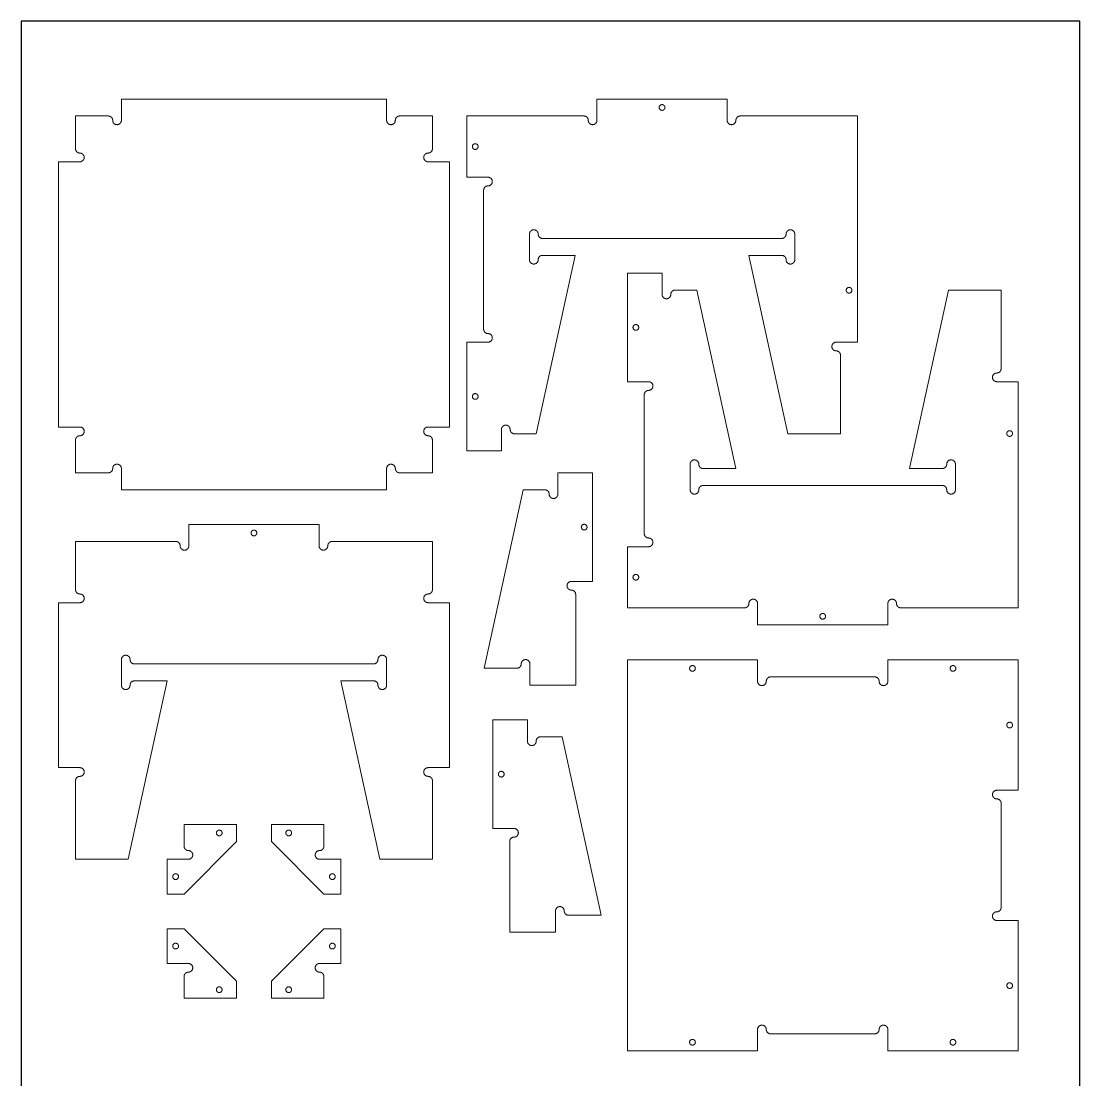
# Model space of a CAD drawing. Header units: millimetres. Extents: x 0 to 1219, y 0 to 2438.
# Drawn here: x 0 to 1219, y 1219 to 2438 of the extents above; entities that cross this region are included whole.
import ezdxf

# ---------------------------------------------------------------- set-up
doc = ezdxf.new("R2010")
doc.units = ezdxf.units.MM
doc.header["$MEASUREMENT"] = 0
for name, color, linetype in [('Dowel Holes', 3, 'Continuous'), ('Material Border', 250, 'Continuous'), ('Outside Cut', 1, 'Continuous')]:
    doc.layers.add(name, color=color, linetype=linetype)

msp = doc.modelspace()

# ---------------------------------------------------------------- linework, layer by layer
at = {"layer": 'Dowel Holes', "linetype": 'Continuous', "lineweight": 0}
for points in [[(738.1, 2335.7), (734.8, 2335.7), (734.8, 2339), (734.8, 2342.3), (738.1, 2342.3), (741.4, 2342.3), (741.4, 2339), (741.4, 2335.7), (738.1, 2335.7)], [(522.9, 2290.7), (519.6, 2290.7), (519.6, 2294), (519.6, 2297.3), (522.9, 2297.3), (526.2, 2297.3), (526.2, 2294), (526.2, 2290.7), (522.9, 2290.7)], [(953.4, 2125.2), (950.1, 2125.2), (950.1, 2128.5), (950.1, 2131.8), (953.4, 2131.8), (956.7, 2131.8), (956.7, 2128.5), (956.7, 2125.2), (953.4, 2125.2)], [(707.9, 2082.4), (704.6, 2082.4), (704.6, 2085.7), (704.6, 2089), (707.9, 2089), (711.2, 2089), (711.2, 2085.7), (711.2, 2082.4), (707.9, 2082.4)], [(522.9, 2002.9), (519.6, 2002.9), (519.6, 2006.2), (519.6, 2009.5), (522.9, 2009.5), (526.2, 2009.5), (526.2, 2006.2), (526.2, 2002.9), (522.9, 2002.9)], [(1138.4, 1960.2), (1135.1, 1960.2), (1135.1, 1963.5), (1135.1, 1966.8), (1138.4, 1966.8), (1141.7, 1966.8), (1141.7, 1963.5), (1141.7, 1960.2), (1138.4, 1960.2)], [(651.7, 1855.7), (651.7, 1852.4), (648.4, 1852.4), (645.1, 1852.4), (645.1, 1855.7), (645.1, 1859), (648.4, 1859), (651.7, 1859), (651.7, 1855.7)], [(264.8, 1849), (264.8, 1845.7), (268.1, 1845.7), (271.4, 1845.7), (271.4, 1849), (271.4, 1852.3), (268.1, 1852.3), (264.8, 1852.3), (264.8, 1849)], [(707.9, 1794.7), (704.6, 1794.7), (704.6, 1798), (704.6, 1801.3), (707.9, 1801.3), (711.2, 1801.3), (711.2, 1798), (711.2, 1794.7), (707.9, 1794.7)], [(923.1, 1749.7), (919.8, 1749.7), (919.8, 1753), (919.8, 1756.3), (923.1, 1756.3), (926.4, 1756.3), (926.4, 1753), (926.4, 1749.7), (923.1, 1749.7)], [(773.1, 1689.7), (776.4, 1689.7), (776.4, 1693), (776.4, 1696.3), (773.1, 1696.3), (769.8, 1696.3), (769.8, 1693), (769.8, 1689.7), (773.1, 1689.7)], [(1073.1, 1689.7), (1076.4, 1689.7), (1076.4, 1693), (1076.4, 1696.3), (1073.1, 1696.3), (1069.8, 1696.3), (1069.8, 1693), (1069.8, 1689.7), (1073.1, 1689.7)], [(1138.4, 1624.4), (1141.7, 1624.4), (1141.7, 1627.7), (1141.7, 1631), (1138.4, 1631), (1135.1, 1631), (1135.1, 1627.7), (1135.1, 1624.4), (1138.4, 1624.4)], [(556.2, 1571.2), (556.2, 1567.9), (552.9, 1567.9), (549.6, 1567.9), (549.6, 1571.2), (549.6, 1574.5), (552.9, 1574.5), (556.2, 1574.5), (556.2, 1571.2)], [(228.1, 1500.2), (231.4, 1500.2), (231.4, 1503.5), (231.4, 1506.8), (228.1, 1506.8), (224.8, 1506.8), (224.8, 1503.5), (224.8, 1500.2), (228.1, 1500.2)], [(304.8, 1503.5), (304.8, 1500.2), (308.1, 1500.2), (311.4, 1500.2), (311.4, 1503.5), (311.4, 1506.8), (308.1, 1506.8), (304.8, 1506.8), (304.8, 1503.5)], [(177.9, 1449.9), (181.2, 1449.9), (181.2, 1453.2), (181.2, 1456.5), (177.9, 1456.5), (174.6, 1456.5), (174.6, 1453.2), (174.6, 1449.9), (177.9, 1449.9)], [(355.1, 1453.2), (355.1, 1449.9), (358.4, 1449.9), (361.7, 1449.9), (361.7, 1453.2), (361.7, 1456.5), (358.4, 1456.5), (355.1, 1456.5), (355.1, 1453.2)], [(177.9, 1376.5), (181.2, 1376.5), (181.2, 1373.2), (181.2, 1369.9), (177.9, 1369.9), (174.6, 1369.9), (174.6, 1373.2), (174.6, 1376.5), (177.9, 1376.5)], [(355.1, 1373.2), (355.1, 1376.5), (358.4, 1376.5), (361.7, 1376.5), (361.7, 1373.2), (361.7, 1369.9), (358.4, 1369.9), (355.1, 1369.9), (355.1, 1373.2)], [(1138.4, 1324.4), (1141.7, 1324.4), (1141.7, 1327.7), (1141.7, 1331), (1138.4, 1331), (1135.1, 1331), (1135.1, 1327.7), (1135.1, 1324.4), (1138.4, 1324.4)], [(228.1, 1326.3), (231.4, 1326.3), (231.4, 1323), (231.4, 1319.7), (228.1, 1319.7), (224.8, 1319.7), (224.8, 1323), (224.8, 1326.3), (228.1, 1326.3)], [(304.8, 1323), (304.8, 1326.3), (308.1, 1326.3), (311.4, 1326.3), (311.4, 1323), (311.4, 1319.7), (308.1, 1319.7), (304.8, 1319.7), (304.8, 1323)], [(773.1, 1259.2), (776.4, 1259.2), (776.4, 1262.5), (776.4, 1265.8), (773.1, 1265.8), (769.8, 1265.8), (769.8, 1262.5), (769.8, 1259.2), (773.1, 1259.2)], [(1073.1, 1259.2), (1076.4, 1259.2), (1076.4, 1262.5), (1076.4, 1265.8), (1073.1, 1265.8), (1069.8, 1265.8), (1069.8, 1262.5), (1069.8, 1259.2), (1073.1, 1259.2)]]:
    msp.add_rational_spline(points, [1, 0.707106781187, 1, 0.707106781187, 1, 0.707106781187, 1, 0.707106781187, 1], degree=2, knots=[0, 0, 0, 5.183628, 5.183628, 10.367256, 10.367256, 15.550884, 15.550884, 20.734512, 20.734512, 20.734512], dxfattribs=at)
at = {"layer": 'Material Border'}
msp.add_lwpolyline([(1219.2, 2438.4), (0, 2438.4), (0, 0), (1219.2, 0), (1219.2, 2438.4)], dxfattribs=at)
at = {"layer": 'Outside Cut', "linetype": 'Continuous', "lineweight": 0}
for p, q in [((420.9, 2348.7), (115.4, 2348.7)), ((115.4, 2348.7), (115.4, 2324.2)), ((420.9, 2329.2), (420.9, 2348.7)), ((663.1, 2329.2), (663.1, 2348.7)), ((663.1, 2348.7), (813.1, 2348.7)), ((813.1, 2348.7), (813.1, 2329.2)), ((100.5, 2329.2), (62.6, 2329.2)), ((62.6, 2329.2), (62.6, 2291.3)), ((420.9, 2324.2), (420.9, 2329.2)), ((473.6, 2329.2), (435.7, 2329.2)), ((473.6, 2291.3), (473.6, 2329.2)), ((513.1, 2258.7), (513.1, 2329.2)), ((513.1, 2329.2), (648.1, 2329.2)), ((663.1, 2324.2), (663.1, 2329.2)), ((813.1, 2329.2), (813.1, 2324.2)), ((828.1, 2329.2), (963.1, 2329.2)), ((963.1, 2329.2), (963.1, 2068.7)), ((62.6, 2276.5), (43.1, 2276.5)), ((43.1, 2276.5), (43.1, 1971)), ((67.6, 2276.5), (62.6, 2276.5)), ((473.6, 2276.5), (468.6, 2276.5)), ((493.1, 2276.5), (473.6, 2276.5)), ((493.1, 1971), (493.1, 2276.5)), ((532.6, 2258.7), (513.1, 2258.7)), ((537.6, 2258.7), (532.6, 2258.7)), ((532.6, 2083.7), (532.6, 2243.7)), ((585.4, 2193.2), (585.4, 2188.2)), ((585.4, 2188.2), (585.4, 2168.7)), ((875.9, 2188.2), (600.4, 2188.2)), ((890.9, 2188.2), (890.9, 2193.2)), ((890.9, 2168.7), (890.9, 2188.2)), ((585.4, 2168.7), (585.4, 2163.7)), ((638.1, 2168.7), (593.1, 1963.2)), ((600.4, 2168.7), (638.1, 2168.7)), ((883.1, 1963.2), (838.1, 2168.7)), ((838.1, 2168.7), (875.9, 2168.7)), ((890.9, 2163.7), (890.9, 2168.7)), ((698.1, 2023.2), (698.1, 2148.2)), ((698.1, 2148.2), (738.1, 2148.2)), ((738.1, 2148.2), (738.1, 2128.7)), ((738.1, 2128.7), (738.1, 2123.7)), ((753.1, 2128.7), (778.1, 2128.7)), ((778.1, 2128.7), (823.1, 1923.2)), ((1023.1, 1923.2), (1068.1, 2128.7)), ((1068.1, 2128.7), (1128.6, 2128.7)), ((1128.6, 2128.7), (1128.6, 2038.2)), ((513.1, 1943.7), (513.1, 2068.7)), ((513.1, 2068.7), (532.6, 2068.7)), ((532.6, 2068.7), (537.6, 2068.7)), ((943.6, 2068.7), (938.6, 2068.7)), ((963.1, 2068.7), (943.6, 2068.7)), ((943.6, 2053.7), (943.6, 1963.2)), ((717.6, 2023.2), (698.1, 2023.2)), ((722.6, 2023.2), (717.6, 2023.2)), ((1123.6, 2023.2), (1128.6, 2023.2)), ((1128.6, 2023.2), (1148.1, 2023.2)), ((1148.1, 2023.2), (1148.1, 1762.7)), ((717.6, 1848.2), (717.6, 2008.2)), ((43.1, 1971), (62.6, 1971)), ((62.6, 1971), (67.6, 1971)), ((468.6, 1971), (473.6, 1971)), ((473.6, 1971), (493.1, 1971)), ((553.1, 1968.2), (553.1, 1963.2)), ((553.1, 1963.2), (553.1, 1943.7)), ((593.1, 1963.2), (568.1, 1963.2)), ((943.6, 1963.2), (883.1, 1963.2)), ((62.6, 1955.8), (62.6, 1918.2)), ((473.6, 1918.2), (473.6, 1956.1)), ((553.1, 1943.7), (513.1, 1943.7)), ((770.4, 1928.2), (770.4, 1923.2)), ((1075.9, 1923.2), (1075.9, 1928.2)), ((62.6, 1918.2), (100.5, 1918.2)), ((115.4, 1923.2), (115.4, 1918.2)), ((115.4, 1918.2), (115.4, 1898.7)), ((420.9, 1898.7), (420.9, 1923.2)), ((436, 1918.2), (473.6, 1918.2)), ((618.1, 1898.7), (618.1, 1918.2)), ((618.1, 1918.2), (658.1, 1918.2)), ((658.1, 1918.2), (658.1, 1793.2)), ((770.4, 1923.2), (770.4, 1903.7)), ((823.1, 1923.2), (785.4, 1923.2)), ((1060.9, 1923.2), (1023.1, 1923.2)), ((1075.9, 1903.7), (1075.9, 1923.2)), ((770.4, 1903.7), (770.4, 1898.7)), ((785.4, 1903.7), (1060.9, 1903.7)), ((1075.9, 1898.7), (1075.9, 1903.7)), ((115.4, 1898.7), (420.9, 1898.7)), ((533.1, 1693.2), (578.1, 1898.7)), ((578.1, 1898.7), (603.1, 1898.7)), ((618.1, 1893.7), (618.1, 1898.7)), ((193.1, 1839.2), (193.1, 1858.7)), ((193.1, 1858.7), (343.1, 1858.7)), ((343.1, 1858.7), (343.1, 1839.2)), ((62.6, 1783.7), (62.6, 1839.2)), ((62.6, 1839.2), (178.1, 1839.2)), ((193.1, 1834.2), (193.1, 1839.2)), ((343.1, 1839.2), (343.1, 1834.2)), ((358.1, 1839.2), (473.6, 1839.2)), ((473.6, 1839.2), (473.6, 1783.7)), ((698.1, 1762.7), (698.1, 1833.2)), ((698.1, 1833.2), (717.6, 1833.2)), ((717.6, 1833.2), (722.6, 1833.2)), ((638.6, 1793.2), (633.6, 1793.2)), ((658.1, 1793.2), (638.6, 1793.2)), ((43.1, 1578.7), (43.1, 1768.7)), ((43.1, 1768.7), (62.6, 1768.7)), ((62.6, 1768.7), (67.6, 1768.7)), ((468.6, 1768.7), (473.6, 1768.7)), ((473.6, 1768.7), (493.1, 1768.7)), ((493.1, 1768.7), (493.1, 1578.7)), ((638.6, 1778.2), (638.6, 1673.7)), ((833.1, 1762.7), (698.1, 1762.7)), ((848.1, 1762.7), (848.1, 1767.7)), ((848.1, 1743.2), (848.1, 1762.7)), ((998.1, 1767.7), (998.1, 1762.7)), ((998.1, 1762.7), (998.1, 1743.2)), ((1148.1, 1762.7), (1013.1, 1762.7)), ((998.1, 1743.2), (848.1, 1743.2)), ((115.4, 1703.2), (115.4, 1698.2)), ((115.4, 1698.2), (115.4, 1678.7)), ((405.9, 1698.2), (130.4, 1698.2)), ((420.9, 1698.2), (420.9, 1703.2)), ((420.9, 1678.7), (420.9, 1698.2)), ((585.9, 1693.2), (585.9, 1698.2)), ((848.1, 1702.7), (698.1, 1702.7)), ((698.1, 1702.7), (698.1, 1252.7)), ((848.1, 1683.2), (848.1, 1702.7)), ((1148.1, 1702.7), (998.1, 1702.7)), ((998.1, 1702.7), (998.1, 1683.2)), ((1148.1, 1552.7), (1148.1, 1702.7)), ((570.9, 1693.2), (533.1, 1693.2)), ((585.9, 1673.7), (585.9, 1693.2)), ((848.1, 1678.2), (848.1, 1683.2)), ((983.1, 1683.2), (863.1, 1683.2)), ((998.1, 1683.2), (998.1, 1678.2)), ((115.4, 1678.7), (115.4, 1673.7)), ((168.1, 1678.7), (123.1, 1473.2)), ((130.4, 1678.7), (168.1, 1678.7)), ((413.1, 1473.2), (368.1, 1678.7)), ((368.1, 1678.7), (405.9, 1678.7)), ((420.9, 1673.7), (420.9, 1678.7)), ((638.6, 1673.7), (585.9, 1673.7)), ((543.1, 1508.7), (543.1, 1633.7)), ((543.1, 1633.7), (583.1, 1633.7)), ((583.1, 1633.7), (583.1, 1614.2)), ((583.1, 1614.2), (583.1, 1609.2)), ((598.1, 1614.2), (623.1, 1614.2)), ((623.1, 1614.2), (668.1, 1408.7)), ((62.6, 1578.7), (43.1, 1578.7)), ((67.6, 1578.7), (62.6, 1578.7)), ((473.6, 1578.7), (468.6, 1578.7)), ((493.1, 1578.7), (473.6, 1578.7)), ((62.6, 1473.2), (62.6, 1563.7)), ((473.6, 1563.7), (473.6, 1473.2)), ((1123.6, 1552.7), (1128.6, 1552.7)), ((1128.6, 1552.7), (1148.1, 1552.7)), ((1128.6, 1417.7), (1128.6, 1537.7)), ((248.1, 1513.2), (187.6, 1513.2)), ((187.6, 1513.2), (187.6, 1488.1)), ((248.1, 1493.7), (248.1, 1513.2)), ((348.6, 1513.2), (288.1, 1513.2)), ((288.1, 1513.2), (288.1, 1493.7)), ((348.6, 1488.1), (348.6, 1513.2)), ((562.6, 1508.7), (543.1, 1508.7)), ((567.6, 1508.7), (562.6, 1508.7)), ((187.6, 1433.2), (248.1, 1493.7)), ((187.6, 1488.1), (187.6, 1488.2)), ((288.1, 1493.7), (348.6, 1433.2)), ((348.6, 1488.2), (348.6, 1488.1)), ((562.6, 1389.2), (562.6, 1493.7)), ((123.1, 1473.2), (62.6, 1473.2)), ((187.6, 1473.2), (168.1, 1473.2)), ((168.1, 1473.2), (168.1, 1433.2)), ((192.6, 1473.2), (187.6, 1473.2)), ((348.6, 1473.2), (343.6, 1473.2)), ((368.1, 1473.2), (348.6, 1473.2)), ((368.1, 1433.2), (368.1, 1473.2)), ((473.6, 1473.2), (413.1, 1473.2)), ((168.1, 1433.2), (187.6, 1433.2)), ((348.6, 1433.2), (368.1, 1433.2)), ((615.4, 1413.7), (615.4, 1408.7)), ((615.4, 1408.7), (615.4, 1389.2)), ((668.1, 1408.7), (630.4, 1408.7)), ((1128.6, 1402.7), (1123.6, 1402.7)), ((1148.1, 1402.7), (1128.6, 1402.7)), ((1148.1, 1252.7), (1148.1, 1402.7)), ((187.6, 1393.2), (168.1, 1393.2)), ((168.1, 1393.2), (168.1, 1353.2)), ((248.1, 1332.7), (187.6, 1393.2)), ((348.6, 1393.2), (288.1, 1332.7)), ((368.1, 1393.2), (348.6, 1393.2)), ((368.1, 1353.2), (368.1, 1393.2)), ((615.4, 1389.2), (562.6, 1389.2)), ((168.1, 1353.2), (187.6, 1353.2)), ((187.6, 1353.2), (192.6, 1353.2)), ((343.6, 1353.2), (348.6, 1353.2)), ((348.6, 1353.2), (368.1, 1353.2)), ((187.6, 1338.4), (187.6, 1313.2)), ((187.6, 1338.2), (187.6, 1338.4)), ((248.1, 1313.2), (248.1, 1332.7)), ((288.1, 1332.7), (288.1, 1313.2)), ((348.6, 1313.2), (348.6, 1338.4)), ((348.6, 1338.4), (348.6, 1338.2)), ((187.6, 1313.2), (248.1, 1313.2)), ((288.1, 1313.2), (348.6, 1313.2)), ((848.1, 1272.2), (848.1, 1277.2)), ((848.1, 1252.7), (848.1, 1272.2)), ((863.1, 1272.2), (983.1, 1272.2)), ((998.1, 1277.2), (998.1, 1272.2)), ((998.1, 1272.2), (998.1, 1252.7)), ((698.1, 1252.7), (848.1, 1252.7)), ((998.1, 1252.7), (1148.1, 1252.7))]:
    msp.add_line(p, q, dxfattribs=at)
for points, weights in [([(105.4, 2324.2), (105.4, 2329.1), (100.5, 2329.2)], [1, 0.717794563752, 1]), ([(435.7, 2329.2), (430.9, 2329.1), (430.9, 2324.2)], [1, 0.717794563755, 1]), ([(648.1, 2329.2), (653.1, 2329.2), (653.1, 2324.2)], [1, 0.707106781187, 1]), ([(823.1, 2324.2), (823.1, 2329.2), (828.1, 2329.2)], [1, 0.707106781186, 1]), ([(115.4, 2324.2), (115.4, 2319.2), (110.4, 2319.2)], [1, 0.707106780109, 1]), ([(425.9, 2319.2), (420.9, 2319.2), (420.9, 2324.2)], [1, 0.707134399371, 1]), ([(430.9, 2324.2), (430.9, 2319.2), (425.9, 2319.2)], [1, 0.707106783821, 1]), ([(653.1, 2324.2), (653.1, 2319.2), (658.1, 2319.2)], [1, 0.707106781186, 1]), ([(658.1, 2319.2), (663.1, 2319.2), (663.1, 2324.2)], [1, 0.707134397691, 1]), ([(813.1, 2324.2), (813.1, 2319.2), (818.1, 2319.2)], [1, 0.707134402005, 1]), ([(818.1, 2319.2), (823.1, 2319.2), (823.1, 2324.2)], [1, 0.707106781187, 1]), ([(62.6, 2291.3), (62.8, 2286.5), (67.6, 2286.5)], [1, 0.71780315733, 1]), ([(67.6, 2286.5), (72.6, 2286.5), (72.6, 2281.5)], [1, 0.707116079414, 1]), ([(468.6, 2276.5), (463.6, 2276.5), (463.6, 2281.5)], [1, 0.707106780108, 1]), ([(468.6, 2286.5), (473.5, 2286.5), (473.6, 2291.3)], [1, 0.717780545003, 1]), ([(542.6, 2253.7), (542.6, 2258.7), (537.6, 2258.7)], [1, 0.707106781186, 1]), ([(532.6, 2243.7), (532.6, 2248.7), (537.6, 2248.7)], [1, 0.707106781187, 1]), ([(537.6, 2248.7), (542.6, 2248.7), (542.6, 2253.7)], [1, 0.707106781186, 1]), ([(590.4, 2198.2), (585.4, 2198.2), (585.4, 2193.2)], [1, 0.707134397691, 1]), ([(595.4, 2193.2), (595.4, 2198.2), (590.4, 2198.2)], [1, 0.707106781186, 1]), ([(885.9, 2198.2), (880.9, 2198.2), (880.9, 2193.2)], [1, 0.707106781187, 1]), ([(890.9, 2193.2), (890.9, 2198.2), (885.9, 2198.2)], [1, 0.707134402005, 1]), ([(600.4, 2188.2), (595.4, 2188.2), (595.4, 2193.2)], [1, 0.707106781186, 1]), ([(880.9, 2193.2), (880.9, 2188.2), (875.9, 2188.2)], [1, 0.707106781187, 1]), ([(585.4, 2163.7), (585.4, 2158.7), (590.4, 2158.7)], [1, 0.707134402006, 1]), ([(590.4, 2158.7), (595.4, 2158.7), (595.4, 2163.7)], [1, 0.707106781187, 1]), ([(595.4, 2163.7), (595.4, 2168.7), (600.4, 2168.7)], [1, 0.707106781186, 1]), ([(875.9, 2168.7), (880.9, 2168.7), (880.9, 2163.7)], [1, 0.707106781187, 1]), ([(880.9, 2163.7), (880.9, 2158.7), (885.9, 2158.7)], [1, 0.707106781186, 1]), ([(885.9, 2158.7), (890.9, 2158.7), (890.9, 2163.7)], [1, 0.707134397691, 1]), ([(738.1, 2123.7), (738.1, 2118.7), (743.1, 2118.7)], [1, 0.707106781186, 1]), ([(743.1, 2118.7), (748.1, 2118.7), (748.1, 2123.7)], [1, 0.707106781187, 1]), ([(748.1, 2123.7), (748.1, 2128.7), (753.1, 2128.7)], [1, 0.707106781187, 1]), ([(537.6, 2078.7), (532.6, 2078.7), (532.6, 2083.7)], [1, 0.707106781187, 1]), ([(542.6, 2073.7), (542.6, 2078.7), (537.6, 2078.7)], [1, 0.707106781186, 1]), ([(537.6, 2068.7), (542.6, 2068.7), (542.6, 2073.7)], [1, 0.707134402005, 1]), ([(938.6, 2068.7), (933.6, 2068.7), (933.6, 2063.7)], [1, 0.707134402006, 1]), ([(933.6, 2063.7), (933.6, 2058.7), (938.6, 2058.7)], [1, 0.707106781187, 1]), ([(938.6, 2058.7), (943.6, 2058.7), (943.6, 2053.7)], [1, 0.707106781187, 1]), ([(1128.6, 2038.2), (1128.6, 2033.2), (1123.6, 2033.2)], [1, 0.707106781187, 1]), ([(1123.6, 2033.2), (1118.6, 2033.2), (1118.6, 2028.2)], [1, 0.707106781187, 1]), ([(1118.6, 2028.2), (1118.6, 2023.2), (1123.6, 2023.2)], [1, 0.707106781187, 1]), ([(717.6, 2008.2), (717.6, 2013.2), (722.6, 2013.2)], [1, 0.707106781187, 1]), ([(727.6, 2018.2), (727.6, 2023.2), (722.6, 2023.2)], [1, 0.707134397691, 1]), ([(722.6, 2013.2), (727.6, 2013.2), (727.6, 2018.2)], [1, 0.707106781186, 1]), ([(67.6, 1971), (72.6, 1971), (72.6, 1966)], [1, 0.707134397691, 1]), ([(72.6, 1966), (72.6, 1961), (67.6, 1961)], [1, 0.707106781187, 1]), ([(463.6, 1966), (463.6, 1971), (468.6, 1971)], [1, 0.707134402006, 1]), ([(468.6, 1961), (463.6, 1961), (463.6, 1966)], [1, 0.707106781186, 1]), ([(558.1, 1973.2), (553.1, 1973.2), (553.1, 1968.2)], [1, 0.707106781187, 1]), ([(563.1, 1968.2), (563.1, 1973.2), (558.1, 1973.2)], [1, 0.707106781186, 1]), ([(568.1, 1963.2), (563.1, 1963.2), (563.1, 1968.2)], [1, 0.707106781187, 1]), ([(473.6, 1956.1), (473.5, 1961), (468.6, 1961)], [1, 0.717794563754, 1]), ([(110.4, 1928.2), (115.4, 1928.2), (115.4, 1923.2)], [1, 0.707106781187, 1]), ([(420.9, 1923.2), (420.9, 1928.2), (425.9, 1928.2)], [1, 0.707106781187, 1]), ([(425.9, 1928.2), (430.9, 1928.2), (430.9, 1923.2)], [1, 0.707106781186, 1]), ([(775.4, 1933.2), (770.4, 1933.2), (770.4, 1928.2)], [1, 0.707106781186, 1]), ([(780.4, 1928.2), (780.4, 1933.2), (775.4, 1933.2)], [1, 0.707106781187, 1]), ([(785.4, 1923.2), (780.4, 1923.2), (780.4, 1928.2)], [1, 0.707106781187, 1]), ([(1065.9, 1928.2), (1065.9, 1923.2), (1060.9, 1923.2)], [1, 0.707106781187, 1]), ([(1070.9, 1933.2), (1065.9, 1933.2), (1065.9, 1928.2)], [1, 0.707106781186, 1]), ([(1075.9, 1928.2), (1075.9, 1933.2), (1070.9, 1933.2)], [1, 0.707134402006, 1]), ([(100.5, 1918.2), (105.4, 1918.4), (105.4, 1923.2)], [1, 0.717794563753, 1]), ([(780.4, 1898.7), (780.4, 1903.7), (785.4, 1903.7)], [1, 0.707106781187, 1]), ([(1060.9, 1903.7), (1065.9, 1903.7), (1065.9, 1898.7)], [1, 0.707106781186, 1]), ([(603.1, 1898.7), (608.1, 1898.7), (608.1, 1893.7)], [1, 0.707106781187, 1]), ([(608.1, 1893.7), (608.1, 1888.7), (613.1, 1888.7)], [1, 0.707106781186, 1]), ([(613.1, 1888.7), (618.1, 1888.7), (618.1, 1893.7)], [1, 0.707106781187, 1]), ([(770.4, 1898.7), (770.4, 1893.7), (775.4, 1893.7)], [1, 0.707134402005, 1]), ([(775.4, 1893.7), (780.4, 1893.7), (780.4, 1898.7)], [1, 0.707106781186, 1]), ([(1065.9, 1898.7), (1065.9, 1893.7), (1070.9, 1893.7)], [1, 0.707106781187, 1]), ([(1070.9, 1893.7), (1075.9, 1893.7), (1075.9, 1898.7)], [1, 0.707106781186, 1]), ([(722.6, 1843.2), (717.6, 1843.2), (717.6, 1848.2)], [1, 0.707106781187, 1]), ([(727.6, 1838.2), (727.6, 1843.2), (722.6, 1843.2)], [1, 0.707106781186, 1]), ([(178.1, 1839.2), (183.1, 1839.2), (183.1, 1834.2)], [1, 0.707106781186, 1]), ([(183.1, 1834.2), (183.1, 1829.2), (188.1, 1829.2)], [1, 0.707106781187, 1]), ([(188.1, 1829.2), (193.1, 1829.2), (193.1, 1834.2)], [1, 0.707134402005, 1]), ([(343.1, 1834.2), (343.1, 1829.2), (348.1, 1829.2)], [1, 0.707106781187, 1]), ([(348.1, 1829.2), (353.1, 1829.2), (353.1, 1834.2)], [1, 0.707106781186, 1]), ([(353.1, 1834.2), (353.1, 1839.2), (358.1, 1839.2)], [1, 0.707106781187, 1]), ([(722.6, 1833.2), (727.6, 1833.2), (727.6, 1838.2)], [1, 0.707134402005, 1]), ([(633.6, 1793.2), (628.6, 1793.2), (628.6, 1788.2)], [1, 0.707134402006, 1]), ([(67.6, 1778.7), (62.6, 1778.7), (62.6, 1783.7)], [1, 0.707106781187, 1]), ([(473.6, 1783.7), (473.6, 1778.7), (468.6, 1778.7)], [1, 0.707106781187, 1]), ([(628.6, 1788.2), (628.6, 1783.2), (633.6, 1783.2)], [1, 0.707106781187, 1]), ([(633.6, 1783.2), (638.6, 1783.2), (638.6, 1778.2)], [1, 0.707106781187, 1]), ([(72.6, 1773.7), (72.6, 1778.7), (67.6, 1778.7)], [1, 0.707106781187, 1]), ([(67.6, 1768.7), (72.6, 1768.7), (72.6, 1773.7)], [1, 0.707106781187, 1]), ([(468.6, 1778.7), (463.6, 1778.7), (463.6, 1773.7)], [1, 0.707106781186, 1]), ([(463.6, 1773.7), (463.6, 1768.7), (468.6, 1768.7)], [1, 0.707134402005, 1]), ([(843.1, 1772.7), (838.1, 1772.7), (838.1, 1767.7)], [1, 0.707106781187, 1]), ([(848.1, 1767.7), (848.1, 1772.7), (843.1, 1772.7)], [1, 0.707134402005, 1]), ([(1003.1, 1772.7), (998.1, 1772.7), (998.1, 1767.7)], [1, 0.707106781187, 1]), ([(1008.1, 1767.7), (1008.1, 1772.7), (1003.1, 1772.7)], [1, 0.707106781187, 1]), ([(838.1, 1767.7), (838.1, 1762.7), (833.1, 1762.7)], [1, 0.707106781186, 1]), ([(1013.1, 1762.7), (1008.1, 1762.7), (1008.1, 1767.7)], [1, 0.707106781187, 1]), ([(120.4, 1708.2), (115.4, 1708.2), (115.4, 1703.2)], [1, 0.707134402006, 1]), ([(125.4, 1703.2), (125.4, 1708.2), (120.4, 1708.2)], [1, 0.707106781187, 1]), ([(415.9, 1708.2), (410.9, 1708.2), (410.9, 1703.2)], [1, 0.707106781186, 1]), ([(420.9, 1703.2), (420.9, 1708.2), (415.9, 1708.2)], [1, 0.707134397691, 1]), ([(130.4, 1698.2), (125.4, 1698.2), (125.4, 1703.2)], [1, 0.707106781187, 1]), ([(410.9, 1703.2), (410.9, 1698.2), (405.9, 1698.2)], [1, 0.707106781187, 1]), ([(575.9, 1698.2), (575.9, 1693.2), (570.9, 1693.2)], [1, 0.707106781186, 1]), ([(580.9, 1703.2), (575.9, 1703.2), (575.9, 1698.2)], [1, 0.707106781187, 1]), ([(585.9, 1698.2), (585.9, 1703.2), (580.9, 1703.2)], [1, 0.707106781186, 1]), ([(863.1, 1683.2), (858.1, 1683.2), (858.1, 1678.2)], [1, 0.707106781187, 1]), ([(988.1, 1678.2), (988.1, 1683.2), (983.1, 1683.2)], [1, 0.707106781186, 1]), ([(115.4, 1673.7), (115.4, 1668.7), (120.4, 1668.7)], [1, 0.707134397691, 1]), ([(120.4, 1668.7), (125.4, 1668.7), (125.4, 1673.7)], [1, 0.707106781187, 1]), ([(125.4, 1673.7), (125.4, 1678.7), (130.4, 1678.7)], [1, 0.707106781187, 1]), ([(405.9, 1678.7), (410.9, 1678.7), (410.9, 1673.7)], [1, 0.707106781186, 1]), ([(410.9, 1673.7), (410.9, 1668.7), (415.9, 1668.7)], [1, 0.707106781187, 1]), ([(415.9, 1668.7), (420.9, 1668.7), (420.9, 1673.7)], [1, 0.707134402006, 1]), ([(853.1, 1673.2), (848.1, 1673.2), (848.1, 1678.2)], [1, 0.707134402005, 1]), ([(858.1, 1678.2), (858.1, 1673.2), (853.1, 1673.2)], [1, 0.707106781187, 1]), ([(993.1, 1673.2), (988.1, 1673.2), (988.1, 1678.2)], [1, 0.707106781186, 1]), ([(998.1, 1678.2), (998.1, 1673.2), (993.1, 1673.2)], [1, 0.707134397691, 1]), ([(593.1, 1609.2), (593.1, 1614.2), (598.1, 1614.2)], [1, 0.707106781187, 1]), ([(583.1, 1609.2), (583.1, 1604.2), (588.1, 1604.2)], [1, 0.707134402005, 1]), ([(588.1, 1604.2), (593.1, 1604.2), (593.1, 1609.2)], [1, 0.707106781186, 1]), ([(72.6, 1573.7), (72.6, 1578.7), (67.6, 1578.7)], [1, 0.707134402006, 1]), ([(67.6, 1568.7), (72.6, 1568.7), (72.6, 1573.7)], [1, 0.707106781186, 1]), ([(468.6, 1578.7), (463.6, 1578.7), (463.6, 1573.7)], [1, 0.707134397691, 1]), ([(463.6, 1573.7), (463.6, 1568.7), (468.6, 1568.7)], [1, 0.707106781187, 1]), ([(62.6, 1563.7), (62.6, 1568.7), (67.6, 1568.7)], [1, 0.707106781187, 1]), ([(468.6, 1568.7), (473.6, 1568.7), (473.6, 1563.7)], [1, 0.707106781186, 1]), ([(1118.6, 1547.7), (1118.6, 1552.7), (1123.6, 1552.7)], [1, 0.707134402006, 1]), ([(1123.6, 1542.7), (1118.6, 1542.7), (1118.6, 1547.7)], [1, 0.707106781187, 1]), ([(1128.6, 1537.7), (1128.6, 1542.7), (1123.6, 1542.7)], [1, 0.707106781187, 1]), ([(572.6, 1503.7), (572.6, 1508.7), (567.6, 1508.7)], [1, 0.707106781187, 1]), ([(567.6, 1498.7), (572.6, 1498.7), (572.6, 1503.7)], [1, 0.707106781187, 1]), ([(187.6, 1488.2), (187.6, 1483.2), (192.6, 1483.2)], [1, 0.707106781187, 1]), ([(343.6, 1483.2), (348.6, 1483.2), (348.6, 1488.2)], [1, 0.707106781186, 1]), ([(562.6, 1493.7), (562.6, 1498.7), (567.6, 1498.7)], [1, 0.707106781187, 1]), ([(192.6, 1483.2), (197.6, 1483.2), (197.6, 1478.2)], [1, 0.707106778553, 1]), ([(197.6, 1478.2), (197.6, 1473.2), (192.6, 1473.2)], [1, 0.70713440464, 1]), ([(338.6, 1478.2), (338.6, 1483.2), (343.6, 1483.2)], [1, 0.707106783821, 1]), ([(343.6, 1473.2), (338.6, 1473.2), (338.6, 1478.2)], [1, 0.707106778553, 1]), ([(620.4, 1418.7), (615.4, 1418.7), (615.4, 1413.7)], [1, 0.707106781186, 1]), ([(625.4, 1413.7), (625.4, 1418.7), (620.4, 1418.7)], [1, 0.707106781187, 1]), ([(1123.6, 1412.7), (1128.6, 1412.7), (1128.6, 1417.7)], [1, 0.707106781187, 1]), ([(630.4, 1408.7), (625.4, 1408.7), (625.4, 1413.7)], [1, 0.707106781186, 1]), ([(1118.6, 1407.7), (1118.6, 1412.7), (1123.6, 1412.7)], [1, 0.707106781186, 1]), ([(1123.6, 1402.7), (1118.6, 1402.7), (1118.6, 1407.7)], [1, 0.707106781186, 1]), ([(192.6, 1343.2), (187.6, 1343.2), (187.6, 1338.2)], [1, 0.707106781187, 1]), ([(192.6, 1353.2), (197.6, 1353.2), (197.6, 1348.2)], [1, 0.707106778553, 1]), ([(197.6, 1348.2), (197.6, 1343.2), (192.6, 1343.2)], [1, 0.707106783821, 1]), ([(338.6, 1348.2), (338.6, 1353.2), (343.6, 1353.2)], [1, 0.70713440464, 1]), ([(343.6, 1343.2), (338.6, 1343.2), (338.6, 1348.2)], [1, 0.707106778553, 1]), ([(348.6, 1338.2), (348.6, 1343.2), (343.6, 1343.2)], [1, 0.707106781187, 1]), ([(848.1, 1277.2), (848.1, 1282.2), (853.1, 1282.2)], [1, 0.707106781187, 1]), ([(853.1, 1282.2), (858.1, 1282.2), (858.1, 1277.2)], [1, 0.707106781186, 1]), ([(988.1, 1277.2), (988.1, 1282.2), (993.1, 1282.2)], [1, 0.707106781187, 1]), ([(993.1, 1282.2), (998.1, 1282.2), (998.1, 1277.2)], [1, 0.707134402005, 1]), ([(858.1, 1277.2), (858.1, 1272.2), (863.1, 1272.2)], [1, 0.707106781187, 1]), ([(983.1, 1272.2), (988.1, 1272.2), (988.1, 1277.2)], [1, 0.707106781186, 1])]:
    msp.add_rational_spline(points, weights, degree=2, dxfattribs=at)
for points, weights, knots in [([(110.4, 2319.2), (108.3, 2319.2), (106.8, 2320.7), (105.4, 2322.2), (105.4, 2324.2)], [1, 0.923872059509, 1, 0.923872059509, 1], [396.136484, 396.136484, 396.136484, 396.790753, 396.790753, 397.445022, 397.445022, 397.445022]), ([(72.6, 2281.5), (72.6, 2279.4), (71.1, 2278), (69.7, 2276.5), (67.6, 2276.5)], [1, 0.923877015517, 1, 0.923877015517, 1], [413.948759, 413.948759, 413.948759, 414.603007, 414.603007, 415.257254, 415.257254, 415.257254]), ([(463.6, 2281.5), (463.6, 2283.6), (465.1, 2285), (466.5, 2286.5), (468.6, 2286.5)], [1, 0.923875795835, 1, 0.923875795835, 1], [316.64741, 316.64741, 316.64741, 317.301698, 317.301698, 317.955986, 317.955986, 317.955986]), ([(67.6, 1961), (65.5, 1961), (64, 1959.5), (62.5, 1958), (62.6, 1955.8)], [1, 0.920907921895, 1, 0.920907921895, 1], [476.933938, 476.933938, 476.933938, 477.600993, 477.600993, 478.268047, 478.268047, 478.268047]), ([(105.4, 1923.2), (105.4, 1925.3), (106.8, 1926.8), (108.3, 1928.2), (110.4, 1928.2)], [1, 0.923872058633, 1, 0.923872058633, 1], [492.129185, 492.129185, 492.129185, 492.783454, 492.783454, 493.437723, 493.437723, 493.437723]), ([(430.9, 1923.2), (430.9, 1921.1), (432.4, 1919.7), (433.9, 1918.2), (436, 1918.2)], [1, 0.920907921895, 1, 0.920907921895, 1], [556.422889, 556.422889, 556.422889, 557.089944, 557.089944, 557.756999, 557.756999, 557.756999])]:
    msp.add_rational_spline(points, weights, degree=2, knots=knots, dxfattribs=at)

doc.saveas('drawing.dxf')
